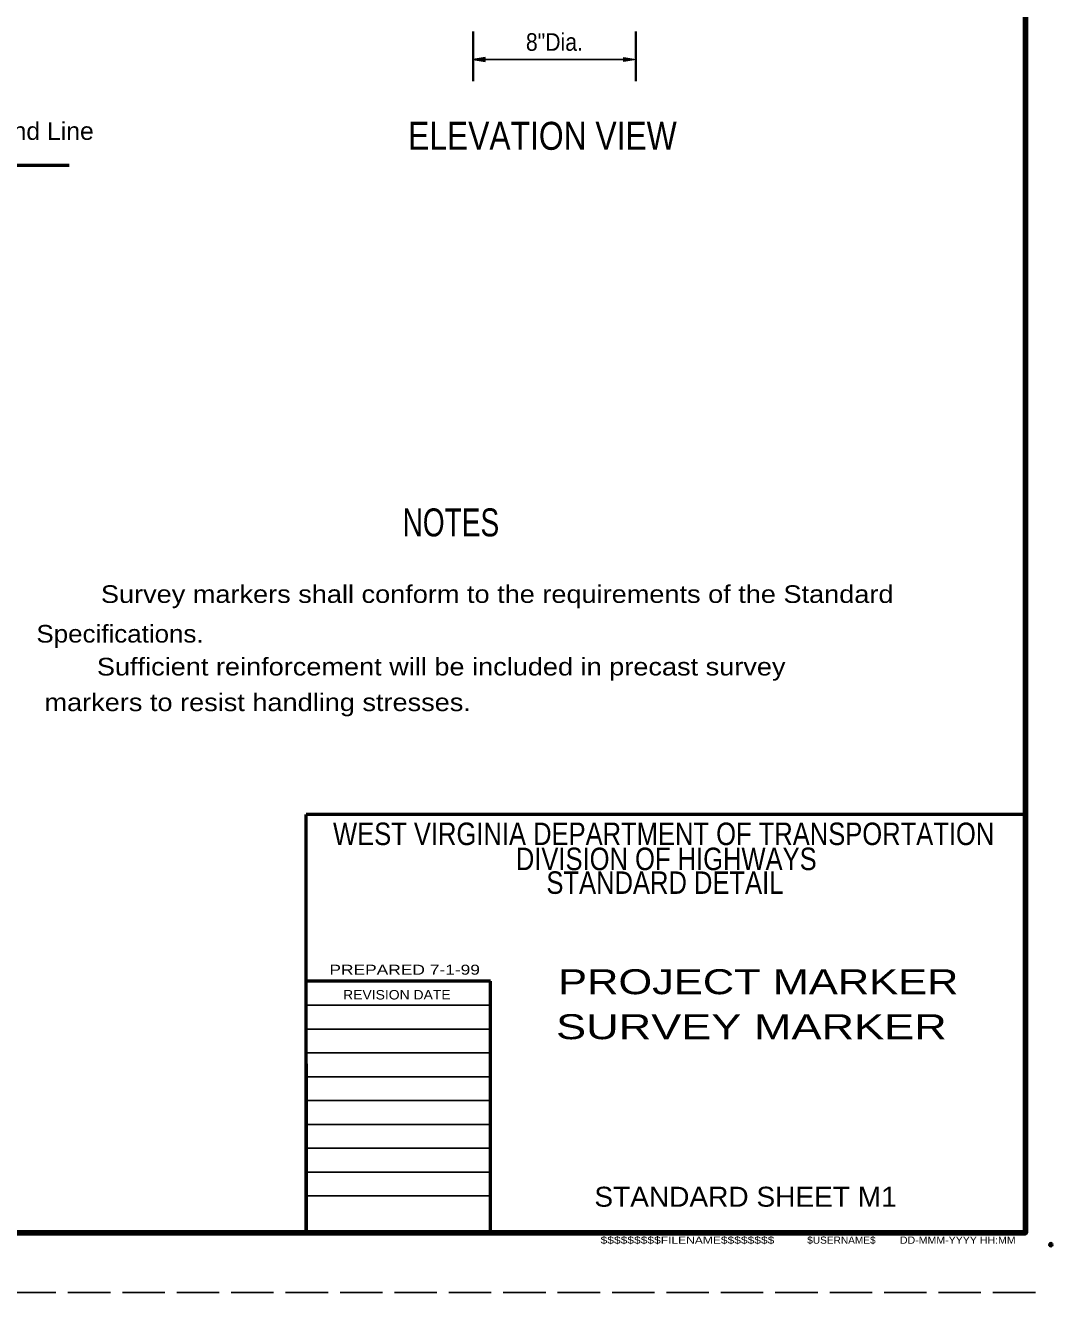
# Model space of a CAD drawing. Extents: x 36 to 71.4, y 0.7 to 22.7.
# Drawn here: x 62.8 to 71.37, y 0.68 to 11.26 of the extents above; entities that cross this region are included whole.
import ezdxf
from ezdxf.enums import TextEntityAlignment as Align

# ---------------------------------------------------------------- set-up
doc = ezdxf.new("R2010")
doc.units = 0
doc.header["$LTSCALE"] = 0.059
doc.header["$PDMODE"] = 32
doc.header["$PDSIZE"] = 0.0295
doc.linetypes.add('LONG_DASHED', pattern=[7.5, 6, -1.5])
for name, color, linetype, lineweight in [('1', 7, 'Continuous', 35), ('3', 7, 'Continuous', 35), ('8', 7, 'Continuous', 13)]:
    doc.layers.add(name, color=color, linetype=linetype, lineweight=lineweight)

msp = doc.modelspace()

# ---------------------------------------------------------------- hatches: boundary and pattern name
at = {"layer": '1'}
for points in [[(66.63433, 10.95658), (66.63433, 10.98992), (66.53433, 10.97325), (66.53433, 10.97325)], [(67.79308, 10.95658), (67.79308, 10.98992), (67.89308, 10.97325), (67.89308, 10.97325)]]:
    msp.add_hatch(color=256, dxfattribs=at).paths.add_polyline_path(points)

# ---------------------------------------------------------------- linework, layer by layer
for p, q in [((66.53433, 11.20892), (66.53433, 10.79325)), ((67.89308, 11.20892), (67.89308, 10.79325))]:
    msp.add_line(p, q, dxfattribs=at)
at = {"layer": '1', "lineweight": 25}
for p, q in [((66.63433, 10.97325), (67.79308, 10.97325)), ((66.68108, 3.083), (65.14317, 3.083)), ((66.68108, 2.884), (65.14317, 2.884)), ((66.68108, 2.685), (65.14317, 2.685)), ((66.68108, 2.486), (65.14317, 2.486)), ((66.68108, 2.287), (65.14317, 2.287)), ((66.68108, 2.088), (65.14317, 2.088)), ((66.68108, 1.889), (65.14317, 1.889)), ((66.68108, 1.69), (65.14317, 1.69)), ((66.68108, 1.491), (65.14317, 1.491))]:
    msp.add_line(p, q, dxfattribs=at)
at = {"layer": '1', "lineweight": 53}
for p, q in [((62.5565, 10.09158), (63.16533, 10.09158)), ((71.14317, 4.67383), (65.14317, 4.67383)), ((65.14317, 1.184), (65.14317, 4.67383)), ((71.14317, 1.184), (71.14317, 3.683)), ((66.68108, 3.283), (65.14317, 3.283)), ((66.68108, 1.184), (66.68108, 3.283)), ((65.14317, 2.594), (65.14317, 1.184)), ((71.14317, 1.184), (65.14317, 1.184))]:
    msp.add_line(p, q, dxfattribs=at)
at = {"layer": '1', "linetype": 'LONG_DASHED', "lineweight": 25}
msp.add_line((71.2265, 0.684), (36.0265, 0.684), dxfattribs=at)
at = {"layer": '1', "lineweight": 158}
msp.add_lwpolyline([(71.14317, 22.184), (71.14317, 1.184), (38.64317, 1.184)], dxfattribs=at)
at = {"layer": '1', "lineweight": 13}
for points in [[(66.63433, 10.95658), (66.63433, 10.98992), (66.53433, 10.97325), (66.53433, 10.97325)], [(67.79308, 10.95658), (67.79308, 10.98992), (67.89308, 10.97325), (67.89308, 10.97325)]]:
    msp.add_lwpolyline(points, close=True, dxfattribs=at)
at = {"layer": '1'}
for p in [(71.14317, 1.184), (71.35617, 1.084)]:
    msp.add_point(p, dxfattribs=at)
at = {"layer": '8'}
msp.add_line((67.89308, 10.97325), (67.89317, 10.97325), dxfattribs=at)

# ---------------------------------------------------------------- texts
at = {"layer": '1'}
for s, height, width, p in [('8"Dia.', 0.1471, 0.9, (66.9755, 11.04683)), ('REVISION DATE', 0.079, 1.1, (65.45025, 3.13033)), ('$$$$$$$$$FILENAME$$$$$$$$', 0.06, 1.25, (67.59892, 1.09225)), ('$USERNAME$', 0.06, 1.05, (69.323, 1.09225)), ('DD-MMM-YYYY HH:MM', 0.06, 1.1, (70.09658, 1.09225))]:
    msp.add_text(s, height=height, dxfattribs=dict(at, width=width)).set_placement(p)
for s, height, width, p in [('WEST VIRGINIA DEPARTMENT OF TRANSPORTATION', 0.1875, 0.85, (68.12492, 4.41892)), ('DIVISION OF HIGHWAYS', 0.1875, 0.85, (68.14679, 4.21)), ('STANDARD DETAIL', 0.1875, 0.85, (68.1355, 4.01183)), (' PREPARED 7-1-99', 0.08333, 1.3, (65.94396, 3.33725)), ('     PROJECT MARKER     ', 0.2083, 1.3, (68.91446, 3.1745)), ('      SURVEY MARKER     ', 0.2083, 1.35, (68.80479, 2.79917)), ('STANDARD SHEET M1  ', 0.1667, 1.05, (68.87337, 1.40108))]:
    msp.add_text(s, height=height, dxfattribs=dict(at, width=width)).set_placement(p, align=Align.CENTER)
at = {"layer": '3'}
for s, height, width, p in [('Ground Line', 0.1471, 1.05, (62.23292, 10.30383)), ('ELEVATION VIEW', 0.2335, 0.85, (65.99217, 10.22083)), ('NOTES', 0.2335, 0.75, (65.94625, 6.99483)), ('Survey markers shall conform to the requirements of the Standard', 0.1471, 1.15, (63.42933, 6.43967)), ('Specifications.', 0.1471, 1.1, (62.89117, 6.10867)), ('Sufficient reinforcement will be included in precast survey', 0.1471, 1.15, (63.39575, 5.83408)), ('markers to resist handling stresses.', 0.1471, 1.15, (62.95858, 5.53692))]:
    msp.add_text(s, height=height, dxfattribs=dict(at, width=width)).set_placement(p)

doc.saveas('drawing.dxf')
